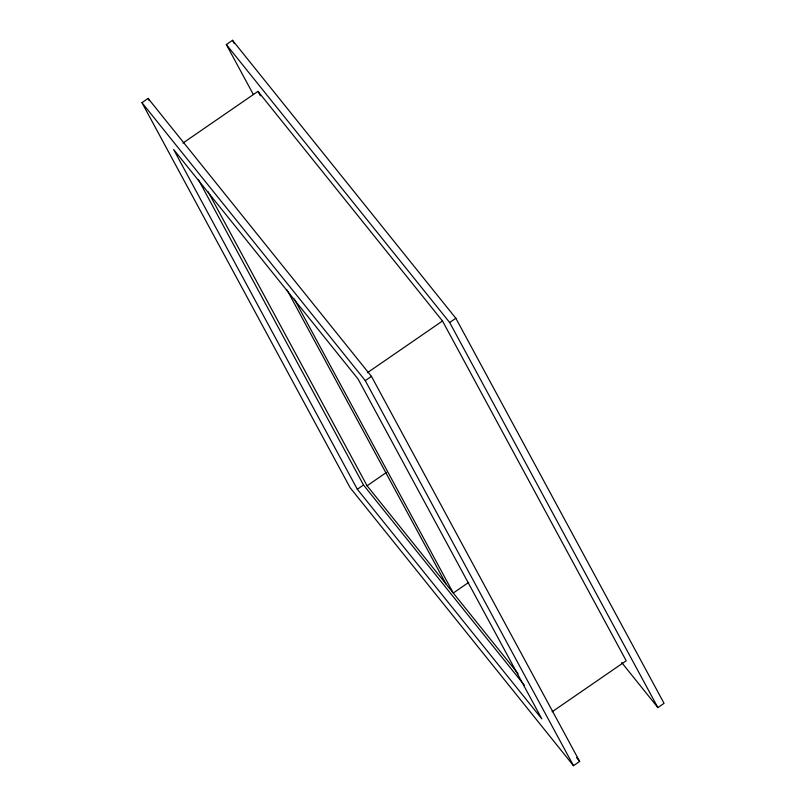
<?xml version="1.0" encoding="UTF-8"?>
<svg xmlns="http://www.w3.org/2000/svg" width="806" height="806" viewBox="0 0 806 806"><rect width="100%" height="100%" fill="white"/><g stroke="black" fill="none" stroke-linecap="round" stroke-linejoin="round"><path stroke-width="1.21" d="M141.947 102.664L148.123 98.413L371.455 376.372L579.665 761.448L573.489 765.7L350.157 487.741L141.947 102.664L365.279 380.623L573.489 765.7M253.255 94.342L226.335 44.552L232.511 40.3L455.843 318.259L664.053 703.336L657.877 707.587L621.708 662.562M182.881 143.105L258.001 91.37L442.494 320.99L626.212 660.769L552.11 711.789M367.375 372.725L442.494 320.99M365.279 380.623L371.455 376.372M657.877 707.587L449.667 322.511L455.843 318.259M357.33 489.262L173.612 149.483L358.106 379.102L541.823 718.881L357.33 489.262L363.506 485.01L198.347 179.547M518.107 673.715L367.093 485.766L386.648 472.306M468.709 582.395L453.274 593.025L294.351 299.107M226.335 44.552L449.667 322.511M363.506 485.01L524.343 685.191M576.522 757.529L579.665 761.448M232.511 40.3L234.304 43.615M258.001 91.37L260.398 95.803M287.067 290.039L445.99 583.957M208.17 191.848L367.093 485.766M148.123 98.413L149.322 100.629"/></g></svg>
